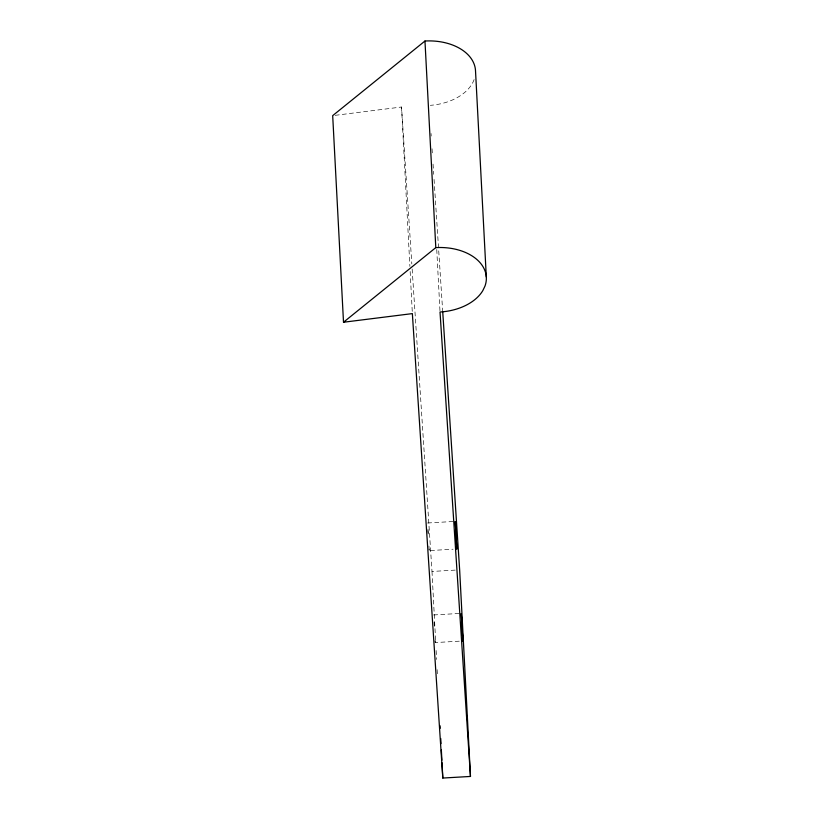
<?xml version="1.0" encoding="UTF-8"?>
<svg xmlns="http://www.w3.org/2000/svg" width="819" height="819" viewBox="0 0 819 819"><rect width="100%" height="100%" fill="white"/><g stroke="black" fill="none" stroke-linecap="round" stroke-linejoin="round"><path stroke-width="0.61" stroke-dasharray="4.09 3.07" d="M335.186 115.325L401.535 107.013L411.824 263.953M427.549 522.993L455.21 521.386M430.425 550.532L453.05 549.211M412.162 269.052L431.992 571.457L455.876 570.065M433.579 614.956L461.24 613.349M435.063 641.123L435.196 642.577L461.599 641.042M429.033 549.16L429.125 550.348M431.04 133.477L431.203 136.026M432.043 148.782L432.452 155.16M433.046 164.097L433.712 174.304M434.05 179.402L442.659 310.831M434.09 622.256L434.428 627.968M427.989 529.197L428.327 534.817M427.917 530.589L428.102 533.998M436.742 249.508L439.957 310.718M431.992 571.457L435.728 642.874M436.128 650.521L436.599 659.449M437.131 669.655L437.397 674.754M401.535 107.013L409.889 266.421M410.155 271.529L412.295 312.336M428.961 545.997L429.146 549.928M435.104 640.325L435.196 642.577M474.119 79.576A48.485 32.258 -3 0 1 430.344 105.323"/><path stroke-width="1.23" d="M486.312 276.986L475.491 70.393A48.485 32.258 -3 0 0 424.969 41.022L332.688 115.633L343.509 322.236L412.356 313.605L442.813 778.05L470.475 776.443L459.643 569.84L442.751 312.1M343.509 322.236L435.8 247.625L424.969 41.022M470.475 776.443L440.018 311.998A48.485 32.258 -3 0 0 482.821 290.612L484.95 286.169A48.485 32.258 -3 0 0 435.8 247.625M440.079 725.767L440.212 728.316M440.745 738.513L441.011 743.621M441.349 749.989L441.881 760.196M442.014 762.745L442.813 778.05M455.241 521.642L456.828 548.996L455.241 521.642M461.281 613.615L462.858 640.96L461.281 613.615"/></g></svg>
